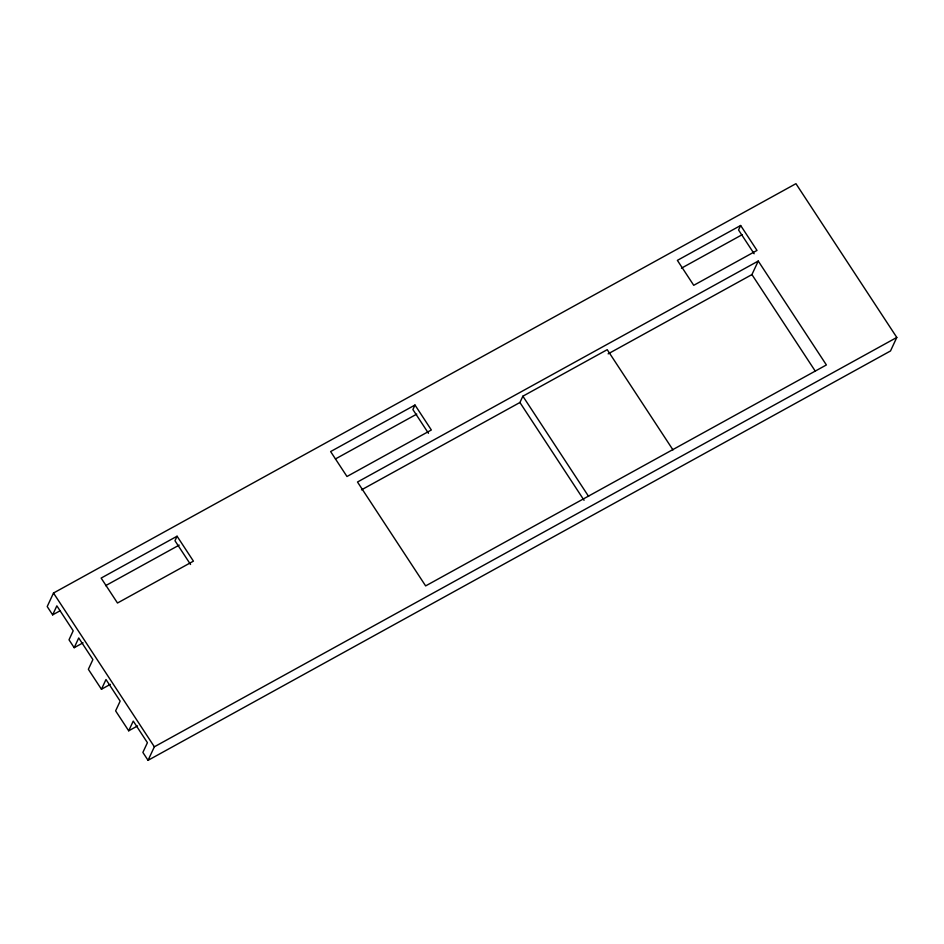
<?xml version="1.0" encoding="UTF-8"?>
<svg xmlns="http://www.w3.org/2000/svg" width="944" height="944" viewBox="0 0 944 944"><rect width="100%" height="100%" fill="white"/><g stroke="black" fill="none" stroke-linecap="round" stroke-linejoin="round"><path stroke-width="1.42" d="M52.652 614.863L56.852 605.847L73.207 630.781L69.006 639.796L74.187 647.702L78.73 637.955L92.901 659.573L88.358 669.308L101.445 689.25L105.988 679.515L120.159 701.132L115.616 710.867L128.703 730.809L133.246 721.074L147.417 742.68L142.874 752.427L148.055 760.321L890.499 350.967L896.8 337.445L795.945 183.679L53.501 593.033L47.2 606.555L52.652 614.863L60.404 610.591M177.071 536.216L101.138 578.082L117.493 603.015L193.426 561.149L177.071 536.216L174.97 540.723L190.546 564.477M148.055 760.321L154.356 746.798L896.8 337.445M414.994 405.035L330.624 451.562L346.979 476.496L431.349 429.98L414.994 405.035L412.894 409.554L428.47 433.296M361.493 489.853L519.92 402.498L522.87 396.197L607.228 349.669L672.978 449.899M740.651 225.486L677.379 260.367L693.734 285.312L757.005 250.42L740.651 225.486L738.55 229.994L754.126 253.735M608.137 353.858L751.931 274.586L758.244 261.051L826.389 364.95L425.638 585.905L357.493 482.018L758.244 261.051M105.586 585.681L179.195 545.101M335.427 458.961L416.764 414.109M681.462 268.167L742.149 234.702M74.187 647.702L83.048 642.817M101.445 689.25L110.306 684.365M128.703 730.809L137.564 725.924M751.931 274.586L815.274 371.145M522.87 396.197L588.608 496.414M519.92 402.498L584.053 500.285M53.501 593.033L154.356 746.798"/></g></svg>
